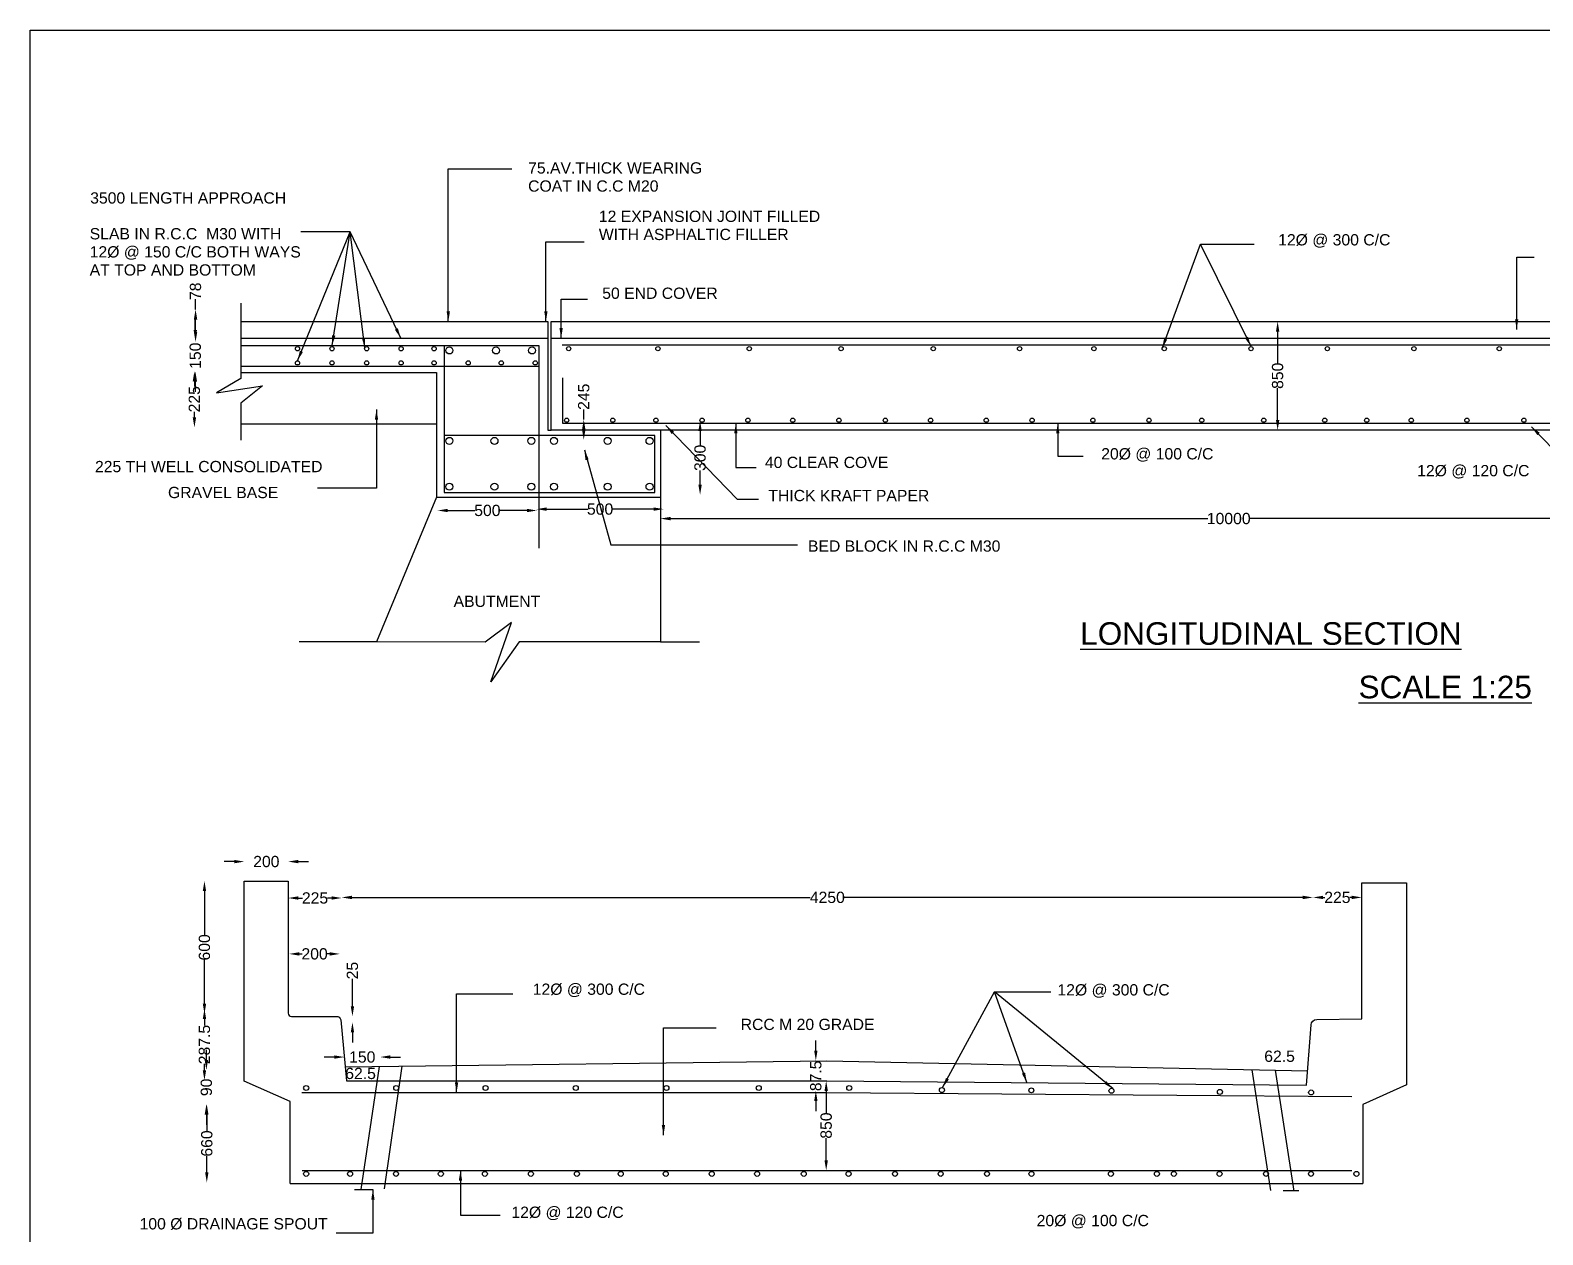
# Model space of a CAD drawing. Header units: millimetres. Extents: x 5124 to 2406694, y 2311 to 45664432.
# Drawn here: x 2378028 to 2391446, y 45653745 to 45664432 of the extents above; entities that cross this region are included whole.
import ezdxf

# ---------------------------------------------------------------- set-up
doc = ezdxf.new("R2010")
doc.units = ezdxf.units.MM
doc.header["$MEASUREMENT"] = 0
for name, color, linetype in [('DIMENSIONS', 7, 'Continuous'), ('DRAWING', 2, 'Continuous'), ('TEXT', 7, 'Continuous')]:
    doc.layers.add(name, color=color, linetype=linetype)
doc.styles.get("Standard").update_dxf_attribs({"font": 'arial.ttf', "height": 100})
doc.dimstyles.get("Standard").update_dxf_attribs({"dimtxt": 100, "dimasz": 90, "dimexe": 0.18, "dimexo": 0.0625, "dimgap": 0.09, "dimtad": 0, "dimdec": 0, "dimzin": 0, "dimdsep": 46, "dimtxsty": 'Standard', "dimcen": 0.09, "dimse1": 1, "dimse2": 1, "dimadec": 0, "dimazin": 0, "dimtfac": 1, "dimtdec": 0, "dimtofl": 0, "dimtmove": 0, "dimatfit": 3, "dimfxl": 1, "dimtolj": 1, "dimtzin": 0, "dimarcsym": 0})

# ---------------------------------------------------------------- blocks, each defined once
blk = doc.blocks.new('*D54')
at = {"layer": 'Defpoints', "color": 0, "transparency": 16777216}
for p in [(2379465, 45661408), (2379484, 45661408), (2379465, 45660908)]:
    blk.add_point(p, dxfattribs=at)
at = {"layer": 'DIMENSIONS', "color": 0, "lineweight": -2, "transparency": 16777216}
for p, q in [((2379484, 45661318), (2379484, 45661270)), ((2379484, 45660998), (2379484, 45661046))]:
    blk.add_line(p, q, dxfattribs=at)
at = {"layer": 'DIMENSIONS', "color": 0, "transparency": 16777216}
for points in [[(2379469, 45661318), (2379499, 45661318), (2379484, 45661408)], [(2379469, 45660998), (2379499, 45660998), (2379484, 45660908)]]:
    blk.add_solid(points, dxfattribs=at)
at = {"layer": 'DIMENSIONS', "color": 0, "transparency": 16777216, "insert": (2379484, 45661158), "char_height": 100, "attachment_point": 5, "rotation": 90}
blk.add_mtext('\\A1;225', dxfattribs=at)
blk = doc.blocks.new('*D55')
at = {"layer": 'Defpoints', "color": 0, "transparency": 16777216}
for p in [(2379479, 45661682), (2379492, 45661682), (2379479, 45661405)]:
    blk.add_point(p, dxfattribs=at)
at = {"layer": 'DIMENSIONS', "color": 0, "lineweight": -2, "transparency": 16777216}
for p, q in [((2379492, 45661772), (2379492, 45661862)), ((2379492, 45661315), (2379492, 45661225))]:
    blk.add_line(p, q, dxfattribs=at)
at = {"layer": 'DIMENSIONS', "color": 0, "transparency": 16777216}
for points in [[(2379477, 45661772), (2379507, 45661772), (2379492, 45661682)], [(2379477, 45661315), (2379507, 45661315), (2379492, 45661405)]]:
    blk.add_solid(points, dxfattribs=at)
at = {"layer": 'DIMENSIONS', "color": 0, "transparency": 16777216, "insert": (2379492, 45661544), "char_height": 100, "attachment_point": 5, "rotation": 90}
blk.add_mtext('\\A1;150', dxfattribs=at)
blk = doc.blocks.new('*D56')
at = {"layer": 'Defpoints', "color": 0, "transparency": 16777216}
for p in [(2379474, 45661955), (2379494, 45661955), (2379474, 45661665)]:
    blk.add_point(p, dxfattribs=at)
at = {"layer": 'DIMENSIONS', "color": 0, "lineweight": -2, "transparency": 16777216}
for p, q in [((2379494, 45661955), (2379494, 45662045)), ((2379494, 45661755), (2379494, 45661865))]:
    blk.add_line(p, q, dxfattribs=at)
at = {"layer": 'DIMENSIONS', "color": 0, "transparency": 16777216}
for points in [[(2379479, 45661865), (2379509, 45661865), (2379494, 45661955)], [(2379479, 45661755), (2379509, 45661755), (2379494, 45661665)]]:
    blk.add_solid(points, dxfattribs=at)
at = {"layer": 'DIMENSIONS', "color": 0, "transparency": 16777216, "insert": (2379494, 45662116), "char_height": 100, "attachment_point": 5, "rotation": 90}
blk.add_mtext('\\A1;78', dxfattribs=at)
blk = doc.blocks.new('*D57')
at = {"layer": 'Defpoints', "color": 0, "transparency": 16777216}
for p in [(2382930, 45660978), (2382938, 45660978), (2382930, 45660797)]:
    blk.add_point(p, dxfattribs=at)
at = {"layer": 'DIMENSIONS', "color": 0, "lineweight": -2, "transparency": 16777216}
for p, q in [((2382938, 45660978), (2382938, 45661068)), ((2382938, 45660887), (2382938, 45660888))]:
    blk.add_line(p, q, dxfattribs=at)
at = {"layer": 'DIMENSIONS', "color": 0, "transparency": 16777216}
for points in [[(2382923, 45660888), (2382953, 45660888), (2382938, 45660978)], [(2382923, 45660887), (2382953, 45660887), (2382938, 45660797)]]:
    blk.add_solid(points, dxfattribs=at)
at = {"layer": 'DIMENSIONS', "color": 0, "transparency": 16777216, "insert": (2382938, 45661180), "char_height": 100, "attachment_point": 5, "rotation": 90}
blk.add_mtext('\\A1;245', dxfattribs=at)
blk = doc.blocks.new('*D58')
at = {"layer": 'Defpoints', "color": 0, "transparency": 16777216}
for p in [(2383922, 45660966), (2383970, 45660966), (2383922, 45660309)]:
    blk.add_point(p, dxfattribs=at)
at = {"layer": 'DIMENSIONS', "color": 0, "lineweight": -2, "transparency": 16777216}
for p, q in [((2383970, 45660876), (2383970, 45660748)), ((2383970, 45660399), (2383970, 45660527))]:
    blk.add_line(p, q, dxfattribs=at)
at = {"layer": 'DIMENSIONS', "color": 0, "transparency": 16777216}
for points in [[(2383955, 45660876), (2383985, 45660876), (2383970, 45660966)], [(2383955, 45660399), (2383985, 45660399), (2383970, 45660309)]]:
    blk.add_solid(points, dxfattribs=at)
at = {"layer": 'DIMENSIONS', "color": 0, "transparency": 16777216, "insert": (2383970, 45660638), "char_height": 100, "attachment_point": 5, "rotation": 90}
blk.add_mtext('\\A1;300', dxfattribs=at)
blk = doc.blocks.new('*D59')
at = {"layer": 'Defpoints', "color": 0, "transparency": 16777216}
for p in [(2381642, 45660160), (2382524, 45660171), (2382524, 45660160)]:
    blk.add_point(p, dxfattribs=at)
at = {"layer": 'DIMENSIONS', "color": 0, "lineweight": -2, "transparency": 16777216}
for p, q in [((2381732, 45660171), (2381973, 45660171)), ((2382434, 45660171), (2382193, 45660171))]:
    blk.add_line(p, q, dxfattribs=at)
at = {"layer": 'DIMENSIONS', "color": 0, "transparency": 16777216}
for points in [[(2381732, 45660186), (2381732, 45660156), (2381642, 45660171)], [(2382434, 45660186), (2382434, 45660156), (2382524, 45660171)]]:
    blk.add_solid(points, dxfattribs=at)
at = {"layer": 'DIMENSIONS', "color": 0, "transparency": 16777216, "insert": (2382083, 45660171), "char_height": 100, "attachment_point": 5}
blk.add_mtext('\\A1;500', dxfattribs=at)
blk = doc.blocks.new('*D60')
at = {"layer": 'Defpoints', "color": 0, "transparency": 16777216}
for p in [(2382520, 45660167), (2383647, 45660183), (2383647, 45660167)]:
    blk.add_point(p, dxfattribs=at)
at = {"layer": 'DIMENSIONS', "color": 0, "lineweight": -2, "transparency": 16777216}
for p, q in [((2382610, 45660183), (2382973, 45660183)), ((2383557, 45660183), (2383194, 45660183))]:
    blk.add_line(p, q, dxfattribs=at)
at = {"layer": 'DIMENSIONS', "color": 0, "transparency": 16777216}
for points in [[(2382610, 45660198), (2382610, 45660168), (2382520, 45660183)], [(2383557, 45660198), (2383557, 45660168), (2383647, 45660183)]]:
    blk.add_solid(points, dxfattribs=at)
at = {"layer": 'DIMENSIONS', "color": 0, "transparency": 16777216, "insert": (2383083, 45660183), "char_height": 100, "attachment_point": 5}
blk.add_mtext('\\A1;500', dxfattribs=at)
blk = doc.blocks.new('*D61')
at = {"layer": 'Defpoints', "color": 0, "transparency": 16777216}
for p in [(2393702, 45660121), (2383618, 45660001), (2393702, 45660099)]:
    blk.add_point(p, dxfattribs=at)
at = {"layer": 'DIMENSIONS', "color": 0, "lineweight": -2, "transparency": 16777216}
for p, q in [((2383708, 45660099), (2388476, 45660099)), ((2393612, 45660099), (2388843, 45660099))]:
    blk.add_line(p, q, dxfattribs=at)
at = {"layer": 'DIMENSIONS', "color": 0, "transparency": 16777216}
for points in [[(2383708, 45660114), (2383708, 45660084), (2383618, 45660099)], [(2393612, 45660114), (2393612, 45660084), (2393702, 45660099)]]:
    blk.add_solid(points, dxfattribs=at)
at = {"layer": 'DIMENSIONS', "color": 0, "transparency": 16777216, "insert": (2388660, 45660099), "char_height": 100, "attachment_point": 5}
blk.add_mtext('\\A1;10000', dxfattribs=at)
blk = doc.blocks.new('*D62')
at = {"layer": 'Defpoints', "color": 0, "transparency": 16777216}
for p in [(2389142, 45661848), (2389094, 45660884), (2389142, 45660884)]:
    blk.add_point(p, dxfattribs=at)
at = {"layer": 'DIMENSIONS', "color": 0, "lineweight": -2, "transparency": 16777216}
for p, q in [((2389094, 45661758), (2389094, 45661476)), ((2389094, 45660974), (2389094, 45661255))]:
    blk.add_line(p, q, dxfattribs=at)
at = {"layer": 'DIMENSIONS', "color": 0, "transparency": 16777216}
for points in [[(2389079, 45661758), (2389109, 45661758), (2389094, 45661848)], [(2389079, 45660974), (2389109, 45660974), (2389094, 45660884)]]:
    blk.add_solid(points, dxfattribs=at)
at = {"layer": 'DIMENSIONS', "color": 0, "transparency": 16777216, "insert": (2389094, 45661366), "char_height": 100, "attachment_point": 5, "rotation": 90}
blk.add_mtext('\\A1;850', dxfattribs=at)
blk = doc.blocks.new('*D71')
at = {"layer": 'Defpoints', "color": 0, "transparency": 16777216}
for p in [(2389841, 45656738), (2389407, 45655642), (2389841, 45655642)]:
    blk.add_point(p, dxfattribs=at)
at = {"layer": 'DIMENSIONS', "color": 0, "lineweight": -2, "transparency": 16777216}
for p, q in [((2389497, 45656738), (2389512, 45656738)), ((2389751, 45656738), (2389735, 45656738))]:
    blk.add_line(p, q, dxfattribs=at)
at = {"layer": 'DIMENSIONS', "color": 0, "transparency": 16777216}
for points in [[(2389497, 45656753), (2389497, 45656723), (2389407, 45656738)], [(2389751, 45656753), (2389751, 45656723), (2389841, 45656738)]]:
    blk.add_solid(points, dxfattribs=at)
at = {"layer": 'DIMENSIONS', "color": 0, "transparency": 16777216, "insert": (2389624, 45656738), "char_height": 100, "attachment_point": 5}
blk.add_mtext('\\A1;225', dxfattribs=at)
blk = doc.blocks.new('*D72')
at = {"layer": 'Defpoints', "color": 0, "transparency": 16777216}
for p in [(2380791, 45656738), (2380791, 45656738), (2389407, 45656738)]:
    blk.add_point(p, dxfattribs=at)
at = {"layer": 'DIMENSIONS', "color": 0, "lineweight": -2, "transparency": 16777216}
for p, q in [((2380881, 45656738), (2384948, 45656738)), ((2389317, 45656738), (2385250, 45656738))]:
    blk.add_line(p, q, dxfattribs=at)
at = {"layer": 'DIMENSIONS', "color": 0, "transparency": 16777216}
for points in [[(2380881, 45656753), (2380881, 45656723), (2380791, 45656738)], [(2389317, 45656753), (2389317, 45656723), (2389407, 45656738)]]:
    blk.add_solid(points, dxfattribs=at)
at = {"layer": 'DIMENSIONS', "color": 0, "transparency": 16777216, "insert": (2385099, 45656738), "char_height": 100, "attachment_point": 5}
blk.add_mtext('\\A1;4250', dxfattribs=at)
blk = doc.blocks.new('*D73')
at = {"layer": 'Defpoints', "color": 0, "transparency": 16777216}
for p in [(2380316, 45656738), (2380316, 45656733), (2380791, 45656738)]:
    blk.add_point(p, dxfattribs=at)
at = {"layer": 'DIMENSIONS', "color": 0, "lineweight": -2, "transparency": 16777216}
for p, q in [((2380406, 45656733), (2380442, 45656733)), ((2380701, 45656733), (2380666, 45656733))]:
    blk.add_line(p, q, dxfattribs=at)
at = {"layer": 'DIMENSIONS', "color": 0, "transparency": 16777216}
for points in [[(2380406, 45656748), (2380406, 45656718), (2380316, 45656733)], [(2380701, 45656748), (2380701, 45656718), (2380791, 45656733)]]:
    blk.add_solid(points, dxfattribs=at)
at = {"layer": 'DIMENSIONS', "color": 0, "transparency": 16777216, "insert": (2380554, 45656733), "char_height": 100, "attachment_point": 5}
blk.add_mtext('\\A1;225', dxfattribs=at)
blk = doc.blocks.new('*D74')
at = {"layer": 'Defpoints', "color": 0, "transparency": 16777216}
for p in [(2380316, 45657056), (2379927, 45656884), (2380316, 45656884)]:
    blk.add_point(p, dxfattribs=at)
at = {"layer": 'DIMENSIONS', "color": 0, "lineweight": -2, "transparency": 16777216}
for p, q in [((2379837, 45657056), (2379747, 45657056)), ((2380406, 45657056), (2380496, 45657056))]:
    blk.add_line(p, q, dxfattribs=at)
at = {"layer": 'DIMENSIONS', "color": 0, "transparency": 16777216}
for points in [[(2379837, 45657071), (2379837, 45657041), (2379927, 45657056)], [(2380406, 45657071), (2380406, 45657041), (2380316, 45657056)]]:
    blk.add_solid(points, dxfattribs=at)
at = {"layer": 'DIMENSIONS', "color": 0, "transparency": 16777216, "insert": (2380122, 45657056), "char_height": 100, "attachment_point": 5}
blk.add_mtext('\\A1;200', dxfattribs=at)
blk = doc.blocks.new('*D75')
at = {"layer": 'Defpoints', "color": 0, "transparency": 16777216}
for p in [(2379927, 45656884), (2379573, 45655705), (2379927, 45655705)]:
    blk.add_point(p, dxfattribs=at)
at = {"layer": 'DIMENSIONS', "color": 0, "lineweight": -2, "transparency": 16777216}
for p, q in [((2379573, 45656794), (2379573, 45656405)), ((2379573, 45655795), (2379573, 45656184))]:
    blk.add_line(p, q, dxfattribs=at)
at = {"layer": 'DIMENSIONS', "color": 0, "transparency": 16777216}
for points in [[(2379558, 45656794), (2379588, 45656794), (2379573, 45656884)], [(2379558, 45655795), (2379588, 45655795), (2379573, 45655705)]]:
    blk.add_solid(points, dxfattribs=at)
at = {"layer": 'DIMENSIONS', "color": 0, "transparency": 16777216, "insert": (2379573, 45656295), "char_height": 100, "attachment_point": 5, "rotation": 90}
blk.add_mtext('\\A1;600', dxfattribs=at)
blk = doc.blocks.new('*D76')
at = {"layer": 'Defpoints', "color": 0, "transparency": 16777216}
for p in [(2379581, 45655750), (2379573, 45655115), (2379581, 45655115)]:
    blk.add_point(p, dxfattribs=at)
at = {"layer": 'DIMENSIONS', "color": 0, "lineweight": -2, "transparency": 16777216}
for p, q in [((2379573, 45655660), (2379573, 45655603)), ((2379573, 45655205), (2379573, 45655263))]:
    blk.add_line(p, q, dxfattribs=at)
at = {"layer": 'DIMENSIONS', "color": 0, "transparency": 16777216}
for points in [[(2379558, 45655660), (2379588, 45655660), (2379573, 45655750)], [(2379558, 45655205), (2379588, 45655205), (2379573, 45655115)]]:
    blk.add_solid(points, dxfattribs=at)
at = {"layer": 'DIMENSIONS', "color": 0, "transparency": 16777216, "insert": (2379573, 45655433), "char_height": 100, "attachment_point": 5, "rotation": 90}
blk.add_mtext('\\A1;287.5', dxfattribs=at)
blk = doc.blocks.new('*D77')
at = {"layer": 'Defpoints', "color": 0, "transparency": 16777216}
for p in [(2379573, 45655205), (2379573, 45654901), (2379590, 45654901)]:
    blk.add_point(p, dxfattribs=at)
at = {"layer": 'DIMENSIONS', "color": 0, "lineweight": -2, "transparency": 16777216}
for p, q in [((2379590, 45655295), (2379590, 45655385)), ((2379590, 45654811), (2379590, 45654721))]:
    blk.add_line(p, q, dxfattribs=at)
at = {"layer": 'DIMENSIONS', "color": 0, "transparency": 16777216}
for points in [[(2379575, 45655295), (2379605, 45655295), (2379590, 45655205)], [(2379575, 45654811), (2379605, 45654811), (2379590, 45654901)]]:
    blk.add_solid(points, dxfattribs=at)
at = {"layer": 'DIMENSIONS', "color": 0, "transparency": 16777216, "insert": (2379590, 45655053), "char_height": 100, "attachment_point": 5, "rotation": 90}
blk.add_mtext('\\A1;90', dxfattribs=at)
blk = doc.blocks.new('*D78')
at = {"layer": 'Defpoints', "color": 0, "transparency": 16777216}
for p in [(2379590, 45654901), (2379590, 45654209), (2379594, 45654209)]:
    blk.add_point(p, dxfattribs=at)
at = {"layer": 'DIMENSIONS', "color": 0, "lineweight": -2, "transparency": 16777216}
for p, q in [((2379594, 45654811), (2379594, 45654666)), ((2379594, 45654299), (2379594, 45654444))]:
    blk.add_line(p, q, dxfattribs=at)
at = {"layer": 'DIMENSIONS', "color": 0, "transparency": 16777216}
for points in [[(2379579, 45654811), (2379609, 45654811), (2379594, 45654901)], [(2379579, 45654299), (2379609, 45654299), (2379594, 45654209)]]:
    blk.add_solid(points, dxfattribs=at)
at = {"layer": 'DIMENSIONS', "color": 0, "transparency": 16777216, "insert": (2379594, 45654555), "char_height": 100, "attachment_point": 5, "rotation": 90}
blk.add_mtext('\\A1;660', dxfattribs=at)
blk = doc.blocks.new('*D79')
at = {"layer": 'Defpoints', "color": 0, "transparency": 16777216}
for p in [(2380775, 45656237), (2380325, 45655691), (2380775, 45655669)]:
    blk.add_point(p, dxfattribs=at)
at = {"layer": 'DIMENSIONS', "color": 0, "lineweight": -2, "transparency": 16777216}
for p, q in [((2380415, 45656237), (2380439, 45656237)), ((2380685, 45656237), (2380661, 45656237))]:
    blk.add_line(p, q, dxfattribs=at)
at = {"layer": 'DIMENSIONS', "color": 0, "transparency": 16777216}
for points in [[(2380415, 45656252), (2380415, 45656222), (2380325, 45656237)], [(2380685, 45656252), (2380685, 45656222), (2380775, 45656237)]]:
    blk.add_solid(points, dxfattribs=at)
at = {"layer": 'DIMENSIONS', "color": 0, "transparency": 16777216, "insert": (2380550, 45656237), "char_height": 100, "attachment_point": 5}
blk.add_mtext('\\A1;200', dxfattribs=at)
blk = doc.blocks.new('*D80')
at = {"layer": 'Defpoints', "color": 0, "transparency": 16777216}
for p in [(2380743, 45655683), (2380786, 45655631), (2380886, 45655631)]:
    blk.add_point(p, dxfattribs=at)
at = {"layer": 'DIMENSIONS', "color": 0, "lineweight": -2, "transparency": 16777216}
for p, q in [((2380886, 45655773), (2380886, 45656016)), ((2380886, 45655541), (2380886, 45655451))]:
    blk.add_line(p, q, dxfattribs=at)
at = {"layer": 'DIMENSIONS', "color": 0, "transparency": 16777216}
for points in [[(2380871, 45655773), (2380901, 45655773), (2380886, 45655683)], [(2380871, 45655541), (2380901, 45655541), (2380886, 45655631)]]:
    blk.add_solid(points, dxfattribs=at)
at = {"layer": 'DIMENSIONS', "color": 0, "transparency": 16777216, "insert": (2380886, 45656089), "char_height": 100, "attachment_point": 5, "rotation": 90}
blk.add_mtext('\\A1;25', dxfattribs=at)
blk = doc.blocks.new('*D81')
at = {"layer": 'Defpoints', "color": 0, "transparency": 16777216}
for p in [(2380814, 45655322), (2381132, 45655322), (2381132, 45655322)]:
    blk.add_point(p, dxfattribs=at)
at = {"layer": 'DIMENSIONS', "color": 0, "lineweight": -2, "transparency": 16777216}
for p, q in [((2380724, 45655322), (2380634, 45655322)), ((2381222, 45655322), (2381312, 45655322))]:
    blk.add_line(p, q, dxfattribs=at)
at = {"layer": 'DIMENSIONS', "color": 0, "transparency": 16777216}
for points in [[(2380724, 45655337), (2380724, 45655307), (2380814, 45655322)], [(2381222, 45655337), (2381222, 45655307), (2381132, 45655322)]]:
    blk.add_solid(points, dxfattribs=at)
at = {"layer": 'DIMENSIONS', "color": 0, "transparency": 16777216, "insert": (2380973, 45655322), "char_height": 100, "attachment_point": 5}
blk.add_mtext('\\A1;150', dxfattribs=at)
blk = doc.blocks.new('*D82')
at = {"layer": 'Defpoints', "color": 0, "transparency": 16777216}
for p in [(2385055, 45655111), (2385089, 45654316), (2385097, 45654316)]:
    blk.add_point(p, dxfattribs=at)
at = {"layer": 'DIMENSIONS', "color": 0, "lineweight": -2, "transparency": 16777216}
for p, q in [((2385089, 45655021), (2385089, 45654824)), ((2385089, 45654406), (2385089, 45654603))]:
    blk.add_line(p, q, dxfattribs=at)
at = {"layer": 'DIMENSIONS', "color": 0, "transparency": 16777216}
for points in [[(2385074, 45655021), (2385104, 45655021), (2385089, 45655111)], [(2385074, 45654406), (2385104, 45654406), (2385089, 45654316)]]:
    blk.add_solid(points, dxfattribs=at)
at = {"layer": 'DIMENSIONS', "color": 0, "transparency": 16777216, "insert": (2385089, 45654714), "char_height": 100, "attachment_point": 5, "rotation": 90}
blk.add_mtext('\\A1;850', dxfattribs=at)
blk = doc.blocks.new('*D83')
at = {"layer": 'Defpoints', "color": 0, "transparency": 16777216}
for p in [(2385047, 45655289), (2384997, 45655021), (2385074, 45655021)]:
    blk.add_point(p, dxfattribs=at)
at = {"layer": 'DIMENSIONS', "color": 0, "lineweight": -2, "transparency": 16777216}
for p, q in [((2384997, 45655379), (2384997, 45655469)), ((2384997, 45654931), (2384997, 45654841))]:
    blk.add_line(p, q, dxfattribs=at)
at = {"layer": 'DIMENSIONS', "color": 0, "transparency": 16777216}
for points in [[(2384982, 45655379), (2385012, 45655379), (2384997, 45655289)], [(2384982, 45654931), (2385012, 45654931), (2384997, 45655021)]]:
    blk.add_solid(points, dxfattribs=at)
at = {"layer": 'DIMENSIONS', "color": 0, "transparency": 16777216, "insert": (2384997, 45655155), "char_height": 100, "attachment_point": 5, "rotation": 90}
blk.add_mtext('\\A1;87.5', dxfattribs=at)

msp = doc.modelspace()

# ---------------------------------------------------------------- linework, layer by layer
at = {"layer": 'DRAWING', "color": 0}
msp.add_lwpolyline([(2378027.5, 45664431.6), (2406665.4, 45664431.6), (2406665.4, 45644708.6), (2378027.5, 45644708.6)], close=True, dxfattribs=at)
for points in [[(2379895.6, 45662011.7), (2379895.6, 45661341.3), (2379678.5, 45661214.7), (2380087.1, 45661276.6), (2379895.6, 45661121.7), (2379895.6, 45660793.8)], [(2379895.6, 45661847.5), (2382618.6, 45661847.5)], [(2382618.6, 45661847.5), (2382618.6, 45660883.8), (2382649.4, 45660883.8)], [(2382649.4, 45661847.5), (2394695.3, 45661847.5), (2394695.3, 45660883.8), (2382649.4, 45660883.8), (2382649.4, 45661847.5)], [(2379895.6, 45661699.7), (2382618.6, 45661699.7)], [(2379895.6, 45661634.9), (2382538.5, 45661634.9), (2382538.5, 45659836.1)], [(2381699.5, 45661634.9), (2381699.5, 45660331.3), (2383568, 45660331.3), (2383568, 45660835.9), (2381699.5, 45660835.9)], [(2382649.4, 45661699.7), (2394695.3, 45661699.7)], [(2394602.1, 45661637.5), (2382746.4, 45661637.5)], [(2379895.6, 45661451.7), (2382538.5, 45661451.7)], [(2379895.6, 45661393.8), (2381632.3, 45661393.8), (2381632.3, 45660287.9), (2381098.1, 45659004.6), (2380412.6, 45659004.6)], [(2382749.2, 45661349.1), (2382749.2, 45660946), (2394603.3, 45660946), (2394603.3, 45661352.9)], [(2381632.3, 45660936.7), (2379895.6, 45660936.7)], [(2383617.6, 45660883.8), (2383617.6, 45659006.9), (2383965.1, 45659006.9)], [(2381632.3, 45660287.9), (2383617.6, 45660287.9)], [(2383617.6, 45659006.9), (2382366.1, 45659006.9), (2382112.9, 45658650.8), (2382296.3, 45659176), (2382062.2, 45659003.3), (2381098.1, 45659004.6)], [(2380821.5, 45655235.7), (2385095.4, 45655289.1), (2389359.9, 45655198.7)], [(2381122.2, 45655239.5), (2380960.6, 45654147.4)], [(2381170.1, 45654153.7), (2381327.5, 45655242.1)], [(2388863.7, 45655209.2), (2389030.5, 45654137.6)], [(2389070.7, 45655204.8), (2389236.3, 45654132.4)], [(2380438.1, 45655006.8), (2385095.4, 45655006.8), (2389752.4, 45654971.6)], [(2380440.9, 45654316), (2389752.7, 45654316)], [(2380333.1, 45654201.6), (2389850, 45654201.6)], [(2380905, 45654147.1), (2381067.7, 45654147.1)], [(2389283.2, 45654135.4), (2389144, 45654135.4)]]:
    msp.add_lwpolyline(points, dxfattribs=at)
for points in [[(2380333.1, 45654201.6), (2380333.1, 45654927.8), (2379926.6, 45655108.2), (2379926.6, 45656883.8), (2380316.5, 45656883.8), (2380316.5, 45655711.3, 0.4243022), (2380346, 45655682.8), (2380743.4, 45655682.8)], [(2380832.7, 45655111.3), (2385095.4, 45655111.3), (2389350.3, 45655072.2), (2389390.8, 45655607.8, -0.3790465), (2389440.9, 45655656.5), (2389840.5, 45655660.7), (2389840.5, 45656868.1), (2390238.4, 45656868.1), (2390238.4, 45655076.6), (2389850, 45654901.6), (2389850, 45654201.6)], [(2380743.4, 45655682.8, -0.3245222), (2380783.9, 45655653.5), (2380832.7, 45655111.3)]]:
    msp.add_lwpolyline(points, format="xyb", dxfattribs=at)
for centre, radius in [((2380398.5, 45661606.2), 18.9), ((2380704.3, 45661606.2), 18.9), ((2381012.3, 45661606.2), 18.9), ((2381318.1, 45661606.2), 18.9), ((2381610.4, 45661606.2), 18.9), ((2381745.9, 45661590.8), 31.1), ((2382160.1, 45661590.8), 31.1), ((2382479.8, 45661590.8), 31.1), ((2382804.2, 45661606.7), 18.9), ((2383595.9, 45661606.7), 18.9), ((2384406.1, 45661606.7), 18.9), ((2385221.3, 45661606.7), 18.9), ((2386038.5, 45661606.7), 18.9), ((2386804.8, 45661606.7), 18.9), ((2387464.1, 45661606.7), 18.9), ((2388088.2, 45661606.7), 18.9), ((2388857.8, 45661606.7), 18.9), ((2389534.9, 45661606.7), 18.9), ((2390302.9, 45661606.7), 18.9), ((2391060, 45661606.7), 18.9), ((2380398.5, 45661480.7), 18.9), ((2380704.3, 45661480.7), 18.9), ((2381012.3, 45661480.7), 18.9), ((2381318.1, 45661480.7), 18.9), ((2381610.4, 45661480.7), 18.9), ((2381912.7, 45661480.7), 18.9), ((2382206.3, 45661480.7), 18.9), ((2382507.9, 45661480.7), 18.9), ((2382786.6, 45660972.1), 18.9), ((2383195.9, 45660972.1), 18.9), ((2383578.2, 45660972.1), 18.9), ((2383987.5, 45660972.1), 18.9), ((2384394.3, 45660972.1), 18.9), ((2384792.4, 45660972.1), 18.9), ((2385201.7, 45660972.1), 18.9), ((2385613.4, 45660972.1), 18.9), ((2386015.3, 45660972.1), 18.9), ((2386508.6, 45660972.1), 18.9), ((2386915.4, 45660972.1), 18.9), ((2387454.6, 45660972.1), 18.9), ((2387952.7, 45660972.1), 18.9), ((2388420.8, 45660972.1), 18.9), ((2388970.5, 45660972.1), 18.9), ((2389512.2, 45660972.1), 18.9), ((2389884.7, 45660972.1), 18.9), ((2390279.3, 45660972.1), 18.9), ((2390773.5, 45660972.1), 18.9), ((2391278.4, 45660972.1), 18.9), ((2381745.9, 45660788.7), 31.1), ((2382146.1, 45660788.7), 31.1), ((2382473.1, 45660788.7), 31.1), ((2382673.2, 45660788.7), 31.1), ((2383149.5, 45660788.7), 31.1), ((2383521.6, 45660788.7), 31.1), ((2381745.9, 45660382.3), 31.1), ((2382146.1, 45660382.3), 31.1), ((2382473.1, 45660382.3), 31.1), ((2382673.2, 45660382.3), 31.1), ((2383149.5, 45660382.3), 31.1), ((2383521.6, 45660382.3), 31.1), ((2380475.4, 45655047.5), 22.2), ((2381274, 45655047.5), 22.2), ((2382067.5, 45655047.5), 22.2), ((2382867.4, 45655047.5), 22.2), ((2383671.1, 45655047.5), 22.2), ((2384490.4, 45655047.5), 22.2), ((2385292.9, 45655047.5), 22.2), ((2386115.7, 45655029), 22.2), ((2386909, 45655026.5), 22.2), ((2387620, 45655022.5), 22.2), ((2388581.9, 45655012.7), 22.2), ((2389391.1, 45655007.5), 22.2), ((2380475.4, 45654285.6), 22.2), ((2380864.6, 45654285.6), 22.2), ((2381272.2, 45654285.6), 22.2), ((2381670.1, 45654285.6), 22.2), ((2382060.7, 45654285.6), 22.2), ((2382469, 45654285.6), 22.2), ((2382877.3, 45654285.6), 22.2), ((2383266, 45654285.6), 22.2), ((2383665.4, 45654285.6), 22.2), ((2384073.7, 45654285.6), 22.2), ((2384476, 45654285.6), 22.2), ((2384890.2, 45654285.6), 22.2), ((2385287.9, 45654285.6), 22.2), ((2385699.1, 45654285.6), 22.2), ((2386104.5, 45654285.6), 22.2), ((2386515.7, 45654285.6), 22.2), ((2386910.2, 45654285.6), 22.2), ((2387615.1, 45654285.6), 22.2), ((2388023.4, 45654285.6), 22.2), ((2388173.2, 45654285.6), 22.2), ((2388578.5, 45654285.6), 22.2), ((2388990.5, 45654285.6), 22.2), ((2389390, 45654285.6), 22.2), ((2389792.4, 45654285.6), 22.2)]:
    msp.add_circle(centre, radius, dxfattribs=at)

# ---------------------------------------------------------------- texts
at = {"layer": 'TEXT', "color": 0}
for s, height, p in [('75.AV.THICK WEARING ', 100, (2382444.7, 45663160.1)), ('COAT IN C.C M20 ', 100, (2382444.7, 45662999.5)), ('3500 LENGTH APPROACH ', 100, (2378559.2, 45662893.9)), ('12 EXPANSION JOINT FILLED ', 100, (2383071.9, 45662730.9)), ('SLAB IN R.C.C  M30 WITH ', 100, (2378554.9, 45662576.2)), ('WITH ASPHALTIC FILLER ', 100, (2383071.9, 45662570.3)), ('12Ø @ 300 C/C ', 100, (2389098.7, 45662522.7)), ('12Ø @ 150 C/C BOTH WAYS ', 100, (2378554.9, 45662415.6)), ('AT TOP AND BOTTOM', 100, (2378554.9, 45662255)), ('50 END COVER ', 100, (2383102, 45662048.5)), ('20Ø @ 100 C/C ', 100, (2387528.8, 45660624.1)), ('225 TH WELL CONSOLIDATED ', 100, (2378601.8, 45660510.7)), ('40 CLEAR COVE ', 100, (2384545.2, 45660547.8)), ('12Ø @ 120 C/C ', 100, (2390332, 45660474.5)), ('GRAVEL BASE ', 100, (2379249.5, 45660280.7)), ('THICK KRAFT PAPER ', 100, (2384575.4, 45660253.6)), ('BED BLOCK IN R.C.C M30 ', 100, (2384927, 45659805.5)), ('ABUTMENT ', 100, (2381783.5, 45659315.1)), ('%%ULONGITUDINAL SECTION', 200, (2387342.6, 45658979.7)), ('%%USCALE 1:25', 200, (2389812.2, 45658504.9)), ('12Ø @ 300 C/C ', 100, (2382485.5, 45655874)), ('12Ø @ 300 C/C ', 100, (2387140.4, 45655868.3)), ('RCC M 20 GRADE ', 100, (2384330, 45655561.8)), ('62.5 ', 100, (2388975.2, 45655279.2)), ('62.5 ', 100, (2380822.1, 45655126.7)), ('12Ø @ 120 C/C ', 100, (2382296.3, 45653895)), ('100 Ø DRAINAGE SPOUT ', 100, (2378997.5, 45653792.8)), ('20Ø @ 100 C/C ', 100, (2386956.2, 45653821.5))]:
    msp.add_text(s, height=height, dxfattribs=at).set_placement(p)

# ---------------------------------------------------------------- dimensions: what is measured, and where the dimension line sits
at = {"layer": 'DIMENSIONS', "color": 0}
for base, p1, p2, text, picture, middle in [((2379494.3, 45661954.5), (2379474.5, 45661665.1), (2379474.5, 45661954.5), '78', '*D56', (2379494.3, 45662115.9)), ((2379491.8, 45661682.4), (2379479.4, 45661405.3), (2379479.4, 45661682.4), '150', '*D55', (2379491.8, 45661543.8)), ((2389093.7, 45660883.8), (2389142, 45661847.5), (2389142, 45660883.8), '850', '*D62', (2389093.7, 45661365.7)), ((2379484.4, 45661407.7), (2379464.5, 45660907.9), (2379464.5, 45661407.7), '225', '*D54', (2379484.4, 45661157.8)), ((2382937.7, 45660978), (2382929.8, 45660797), (2382929.8, 45660978), '245', '*D57', (2382937.7, 45661179.7)), ((2383969.6, 45660966.2), (2383922.3, 45660309), (2383922.3, 45660966.2), '300', '*D58', (2383969.6, 45660637.6)), ((2379573.2, 45655705.4), (2379926.6, 45656883.8), (2379926.6, 45655705.4), '600', '*D75', (2379573.2, 45656294.6)), ((2379573.2, 45655115.1), (2379580.7, 45655750.4), (2379580.7, 45655115.1), '287.5', '*D76', (2379573.2, 45655432.8)), ((2384997.4, 45655021.3), (2385046.9, 45655288.5), (2385073.5, 45655021.3), '87.5', '*D83', (2384997.4, 45655154.9)), ((2385088.5, 45654316), (2385054.7, 45655111.3), (2385096.8, 45654316), '850', '*D82', (2385088.5, 45654713.6)), ((2379594.5, 45654208.9), (2379590.2, 45654901.1), (2379590.2, 45654208.9), '660', '*D78', (2379594.5, 45654555))]:
    dim = msp.add_linear_dim(base=base, p1=p1, p2=p2, angle=90, text=text, dimstyle='Standard', dxfattribs=at)
    dim.commit()
    dim.dimension.update_dxf_attribs({"geometry": picture, "text_midpoint": middle})
for base, p1, p2, text, picture, middle in [((2383646.6, 45660183.1), (2382520.2, 45660167.4), (2383646.6, 45660167.4), '500', '*D60', (2383083.4, 45660183.1)), ((2382524.1, 45660171.3), (2381641.9, 45660159.5), (2382524.1, 45660159.5), '500', '*D59', (2382083, 45660171.3)), ((2393701.6, 45660099.1), (2383617.6, 45660000.7), (2393701.6, 45660121.2), '10000', '*D61', (2388659.6, 45660099.1)), ((2380316.5, 45657056), (2379926.6, 45656883.8), (2380316.5, 45656883.8), '200', '*D74', (2380121.5, 45657056)), ((2380316.5, 45656733.2), (2380791.5, 45656738), (2380316.5, 45656738), '225', '*D73', (2380554, 45656733.2)), ((2380791.5, 45656738), (2389406.6, 45656738), (2380791.5, 45656738), '4250', '*D72', (2385099, 45656738)), ((2389840.5, 45656738), (2389406.6, 45655641.7), (2389840.5, 45655641.7), '225', '*D71', (2389623.6, 45656738)), ((2380775.2, 45656236.6), (2380325.2, 45655690.8), (2380775.2, 45655668.6), '200', '*D79', (2380550.2, 45656236.6)), ((2381131.9, 45655322.1), (2380813.8, 45655321.6), (2381131.9, 45655321.6), '150', '*D81', (2380972.8, 45655322.1))]:
    dim = msp.add_linear_dim(base=base, p1=p1, p2=p2, text=text, dimstyle='Standard', dxfattribs=at)
    dim.commit()
    dim.dimension.update_dxf_attribs({"geometry": picture, "text_midpoint": middle})
for base, p1, p2, text, picture, middle in [((2380886.3, 45655631.1), (2380743.4, 45655682.8), (2380785.9, 45655631.1), '25', '*D80', (2380886.3, 45656088.8)), ((2379590.2, 45654901.1), (2379573.2, 45655205.1), (2379573.2, 45654901.1), '90', '*D77', (2379590.2, 45655053.1))]:
    dim = msp.add_linear_dim(base=base, p1=p1, p2=p2, angle=90, text=text, dimstyle='Standard', dxfattribs=at)
    dim.commit()
    dim.dimension.update_dxf_attribs({"geometry": picture, "text_midpoint": middle, "dimtype": 160})

# ---------------------------------------------------------------- leaders
for points in [[(2381736.3, 45661847.5), (2381736.3, 45663201.2), (2382299.5, 45663201.2)], [(2380399, 45661499.6), (2380866, 45662641.9)], [(2380995.2, 45661614.2), (2380866, 45662641.9), (2380429.3, 45662641.9)], [(2380705.6, 45661634.9), (2380866, 45662641.9)], [(2381314.6, 45661699.7), (2380866, 45662641.9)], [(2382602.2, 45661847.5), (2382602.2, 45662554.3), (2382942.7, 45662554.3)], [(2388069.4, 45661608.3), (2388409.2, 45662533.2), (2388885.5, 45662533.2)], [(2388857.8, 45661625.5), (2388409.2, 45662533.2)], [(2391214.6, 45661777.7), (2391214.6, 45662418.3), (2391369.1, 45662418.3)], [(2382737.3, 45661699.7), (2382737.3, 45662046.3), (2382972.2, 45662046.3)], [(2381099.4, 45661066), (2381099.4, 45660367.8), (2380575.4, 45660367.8)], [(2383666.8, 45660923.8), (2384297.8, 45660272.2), (2384487.6, 45660272.2)], [(2384287.3, 45660946), (2384287.3, 45660553.2), (2384468.3, 45660553.2)], [(2387143.4, 45660946), (2387143.4, 45660654.4), (2387367.9, 45660654.4)], [(2391346.1, 45660914.5), (2391756.6, 45660490.1)], [(2382943.3, 45660708.1), (2383178.2, 45659866.7), (2384833.6, 45659866.7)], [(2381809.6, 45655006.8), (2381809.6, 45655883), (2382308.6, 45655883)], [(2386121.4, 45655050.5), (2386582.9, 45655901), (2387081.4, 45655901)], [(2386869.3, 45655095), (2386582.9, 45655901)], [(2387634.1, 45655039.7), (2386582.9, 45655901)], [(2383645.2, 45654629), (2383645.2, 45655580.9), (2384114.1, 45655580.9)], [(2381844.5, 45654316), (2381844.5, 45653920.6), (2382197.1, 45653920.6)], [(2381067.7, 45654147.1), (2381067.7, 45653759.3), (2380741.9, 45653759.3)]]:
    msp.add_leader(points, dimstyle='Standard', override={"dimgap": 0.09, "dimtad": 0}, dxfattribs=at)

doc.saveas('drawing.dxf')
